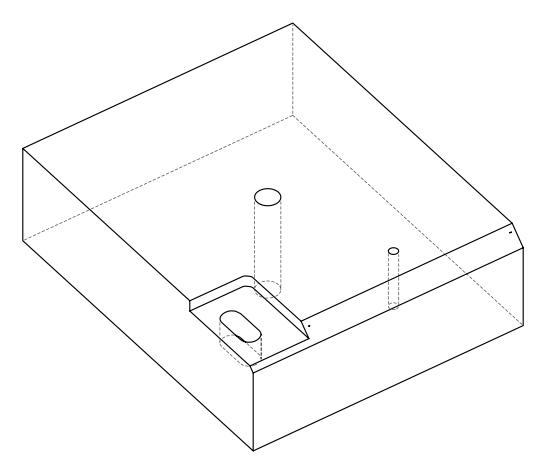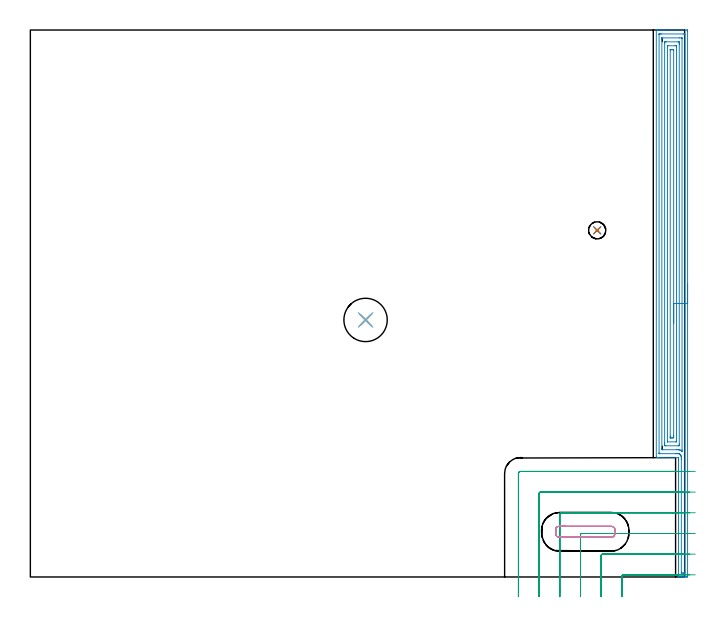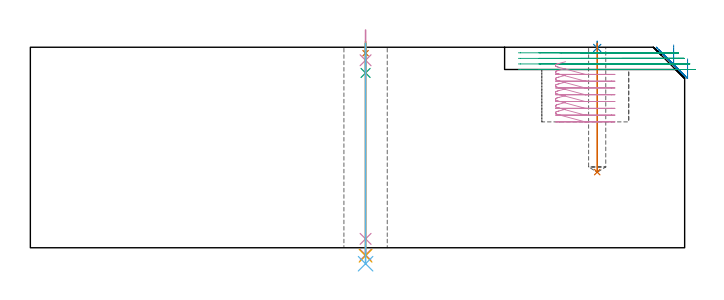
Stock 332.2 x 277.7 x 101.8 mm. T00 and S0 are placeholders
(PLAN: 10 operations, 7 tool changes, 20.6 min)
(1 SPOT_DRILL | STEP1HOLE | NXT0321_9005460120000 | 0.05 min | 182 mm3)
(2 SPOT_DRILL_1 | STEP1POCKET | NXT0321_9005460120000 | 0.03 min | 1 mm3)
(3 DRILL_BLIND_HOLE_INTO_CENTER | STEP1HOLE | UGT0301_203 | 0.06 min | 551 mm3)
(4 GUN_DRILL_THROUGH_HOLE | STEP1HOLE | UGT0307_006 | 0.55 min | 5773 mm3)
(5 DRILL_TO_ENLARGE_THROUGH_HOLE | STEP1HOLE | NXT0301_104 | 0.43 min | 9136 mm3)
(6 DRILL_TO_ENLARGE_THROUGH_HOLE_1 | STEP1HOLE | UGT0301_053 | 0.45 min | 23019 mm3)
(7 DRILL_BLIND_HOLE_INTO_CENTER_1 | STEP1POCKET | UGT0301_203 | 0.26 min | 3649 mm3)
(8 AREA_MILL | FG_CHAMFER_SURFACE | UGT0205_001 | 11.68 min | 34881 mm3)
(9 MILL_CORNER_NOTCH_RECTANGULAR | CORNER_NOTCH_RECTANGULAR | UGT0201_132 | Follow Part, ap 3.5, ae 75% | 5.16 min | 55645 mm3)
(10 MILL_RECTANGULAR_POCKET | POCKET_RECTANGULAR_STRAIGHT | UGT0201_132 | Follow Part, ap 3.5, ae 75% | 1.92 min | 21110 mm3)
(TOOL NXT0321_9005460120000 | NC Spot Drill, 142deg, 12mm, Carbide, Uncoated | D12 PA142 FL30 Z2)
(TOOL UGT0301_203 | Twist Drill 8.7 mm | D8.7 PA118 FL80 Z2)
(TOOL UGT0307_006 | Gun Drill 9 mm | D9 PA130 FL24 Z1)
(TOOL NXT0301_104 | Carbide Drill 14mm [860.1-1400-112A1-MM 2214] | D14 PA140 FL123 Z2)
(TOOL UGT0301_053 | Twist Drill 22 mm | D22 PA118 FL150 Z2)
(TOOL UGT0205_001 | Chamfer Mill 20 x 3 x 45 deg. | D20 FL50 Z2)
(TOOL UGT0201_132 | Carbide End Mill 14.0 | D14 FL30 Z4)
(OP 1 SPOT_DRILL)
G17 G21 G94 G90
T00 M6
G54
G17 G0 G90 X170.2 Y130.5 S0 M3
G43 Z111.8 H0
G94 G81 G98 Z98.8 F250. R104.8
G80
M5
M2
(OP 2 SPOT_DRILL_1)
G17 G21 G94 G90
T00 M6
G54
G17 G0 G90 X287.8 Y176. S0 M3
G43 Z111.8 H0
G94 G81 G98 Z101.426 F250. R104.8
G80
M5
M2
(OP 3 DRILL_BLIND_HOLE_INTO_CENTER)
G17 G21 G94 G90
T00 M6
G54
G17 G0 G90 X170.2 Y130.5 S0 M3
G43 Z111.8 H0
G94 G81 G98 Z88.75 F250. R103.8
G80
M5
M2
(OP 4 GUN_DRILL_THROUGH_HOLE)
G17 G21 G94 G90
T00 M6
G54
G17 G0 G90 X170.2 Y130.5 M8
G43 Z111.8 H0
Z110.571
S716 M3
G94 G1 Z95.202 F125. M26
G4 X.084
Z4.5 F250.
G4 X.084
Z-3.598 F125.
G4 X.084
M5
M9
G0 Z110.571
Z111.8
M2
(OP 5 DRILL_TO_ENLARGE_THROUGH_HOLE)
G17 G21 G94 G90
T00 M6
G54
G17 G0 G90 X170.2 Y130.5 S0 M3
G43 Z111.8 H1
G94 G73 G98 Z-4.048 F250. Q13.231 R103.8
G80
M5
M2
(OP 6 DRILL_TO_ENLARGE_THROUGH_HOLE_1)
G17 G21 G94 G90
T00 M6
G54
G17 G0 G90 X170.2 Y130.5 S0 M3
G43 Z111.8 H0
G94 G73 G98 Z-8.109 F250. Q21.982 R103.8
G80
M5
M2
(OP 7 DRILL_BLIND_HOLE_INTO_CENTER_1)
G17 G21 G94 G90
T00 M6
G54
G17 G0 G90 X287.8 Y176. S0 M3
G43 Z111.8 H0
G94 G81 G98 Z38.4 F250. R103.8
G80
M5
M2
(OP 8 AREA_MILL)
G17 G21 G94 G90
T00 M6
G54
G17 G0 G90 X333.7 Y148.85 S1061 M3
G43 Z111.8 H0
Z95.9
G94 G1 Y148.812 Z95.028 F250.
Y148.698 Z94.164
Y148.509 Z93.312
Y148.247 Z92.48
Y147.913 Z91.674
Y147.51 Z90.9
Y147.042 Z90.164
Y146.51 Z89.472
Y145.921 Z88.829
Y145.278 Z88.24
Y144.586 Z87.709
Y143.85 Z87.24
Y143.076 Z86.837
Y142.27 Z86.503
Y141.438 Z86.241
Y140.586 Z86.052
Y139.722 Z85.938
Y138.85 Z85.9
Y1.03
X333.699 Y0.598 Z85.901
X333.694 Y0.144 Z85.902
X333.691 Y0.009 Z85.905
X333.245 Y0. Z86.35
X332.954 Z86.64
X332.363 Z87.231
X331.782 Z87.814
X331.481 Z88.115
X330.901 Z88.696
X330.599 Z88.996
X329.997 Z89.602
X329.522 Z90.077
X329.158 Y0.007 Z90.434
X329.103 Y0.01 Z90.488
X329.1 Y0.152 Z90.5
Y59.805
X329.099 Y59.807 Z90.497
Y59.81 Z90.494
Y59.813 Z90.495
X329.1 Y59.825 Z90.5
X329.099 Y60.359 Z90.499
X329.1 Y60.6 Z90.5
X320.901 Z98.695
X319.137 Z100.458
X318.328 Z101.272
X318.218 Z101.382
X317.806 Y60.607 Z101.785
X317.803 Y60.608 Z101.789
X317.8 Y60.802 Z101.8
Y60.805
X317.806 Y277.621 Z101.794
X317.825 Y277.69 Z101.774
X318.043 Y277.7 Z101.556
X318.111 Z101.488
X318.534 Z101.065
X319.137 Z100.458
X321.202 Z98.396
X321.782 Z97.812
X322.374 Z97.222
X333.245 Z86.352
X333.538 Y277.697 Z86.059
X333.692 Y277.69 Z85.906
X333.699 Y277.534 Z85.899
X333.7 Y277.102 Z85.9
Y138.85
X332.286 Z87.314
X332.285 Y2.179 Z87.315
X332.284 Y2.077 Z87.316
X332.281 Y2.027 Z87.319
X332.28 Y2.011 Z87.32
X332.237 Y2.009 Z87.363
X331.858 Y2.001 Z87.742
X331.481 Y2. Z88.119
X330.976 Y2.001 Z88.624
X330.599 Y2.007 Z89.001
X330.547 Y2.01 Z89.053
X330.521 Y2.017 Z89.079
X330.515 Y2.382 Z89.085
X330.514 Y59.553 Z89.086
X330.512 Y60.359 Z89.088
X330.511 Y60.448 Z89.089
X330.496 Y60.852 Z89.104
X330.47 Y61.057 Z89.13
X330.43 Y61.251 Z89.17
X330.357 Y61.496 Z89.243
X330.264 Y61.718 Z89.336
X330.159 Y61.91 Z89.441
X329.99 Y62.143 Z89.61
X329.856 Y62.278 Z89.744
X329.718 Y62.388 Z89.882
X329.539 Y62.491 Z90.061
X329.293 Y62.573 Z90.307
X328.836 Y62.59 Z90.764
X328.386 Y62.598 Z91.214
X327.954 Y62.599 Z91.646
X327.502 Y62.6 Z92.098
X319.566 Z100.034
X319.319 Y62.602 Z100.281
X319.281 Y62.604 Z100.319
X319.242 Y62.61 Z100.358
X319.221 Y62.616 Z100.379
X319.215 Y63.035 Z100.385
X319.221 Y275.52 Z100.379
X319.222 Y275.621 Z100.378
X319.225 Y275.67 Z100.375
X319.226 Y275.687 Z100.374
X319.264 Y275.69 Z100.336
X319.643 Y275.698 Z99.957
X320.019 Y275.7 Z99.581
X320.523 Z99.077
X331.481 Y275.699 Z88.119
X331.988 Y275.697 Z87.612
X332.187 Y275.69 Z87.413
X332.279 Y275.681 Z87.321
X332.284 Y275.397 Z87.316
X332.285 Y275.318 Z87.315
X332.286 Y138.85 Z87.314
X330.872 Z88.728
X330.871 Y64.543 Z88.729
X330.87 Y63.927 Z88.73
X330.869 Y63.8 Z88.731
X330.867 Y63.761 Z88.733
X330.864 Y63.738 Z88.736
X330.802 Y63.797 Z88.798
X330.666 Y63.927 Z88.934
X330.599 Y63.983 Z89.001
X330.329 Y64.2 Z89.271
X330.053 Y64.354 Z89.547
X329.907 Y64.421 Z89.693
X329.718 Y64.484 Z89.882
X329.396 Y64.567 Z90.204
X329.064 Y64.588 Z90.536
X328.836 Y64.592 Z90.764
X328.171 Y64.599 Z91.429
X321.116 Y64.601 Z98.484
X320.901 Y64.604 Z98.699
X320.685 Y64.61 Z98.915
X320.635 Y64.614 Z98.965
X320.633 Y64.654 Z98.967
X320.63 Y64.727 Z98.97
X320.629 Y64.818 Z98.971
Y65.093
X320.635 Y272.911 Z98.965
X320.639 Y273.534 Z98.961
X320.641 Y273.667 Z98.959
X320.644 Y273.69 Z98.956
X320.682 Y273.694 Z98.918
X320.738 Y273.699 Z98.862
X329.554 Y273.7 Z90.046
X330.436 Z89.164
X330.599 Y273.698 Z89.001
X330.764 Y273.693 Z88.836
X330.865 Y273.689 Z88.735
X330.867 Y273.625 Z88.733
X330.869 Y273.534 Z88.731
X330.871 Y273.259 Z88.729
X330.872 Y138.85 Z88.728
X329.457 Z90.143
Y67.494
X329.454 Y66.869 Z90.146
X329.45 Y66.602 Z90.15
X328.838 Y66.6 Z90.762
X322.666 Z96.934
X322.05 Y66.602 Z97.55
X322.044 Y67.229 Z97.556
X322.043 Y67.494 Z97.557
Y68.123
X322.049 Y270.858 Z97.551
X322.052 Y271.477 Z97.548
X322.055 Y271.678 Z97.545
X322.248 Y271.69 Z97.352
X322.664 Y271.699 Z96.936
X322.713 Y271.7 Z96.887
X328.886 Z90.714
X329.261 Y271.695 Z90.339
X329.443 Y271.69 Z90.157
X329.45 Y271.588 Z90.15
X329.456 Y271.123 Z90.144
X329.457 Y270.858 Z90.143
Y270.23
Y138.85
X328.043 Z91.557
X328.042 Y69.099 Z91.558
X328.039 Y68.919 Z91.561
X328.031 Y68.61 Z91.569
X327.954 Y68.606 Z91.646
X327.742 Y68.601 Z91.858
X323.501 Z96.099
X323.477 Y68.605 Z96.123
X323.47 Y68.608 Z96.13
X323.464 Y68.652 Z96.136
X323.459 Y69.009 Z96.141
X323.457 Y69.189 Z96.143
Y69.368
X323.463 Y269.242 Z96.137
X323.467 Y269.41 Z96.133
X323.475 Y269.69 Z96.125
X323.546 Y269.694 Z96.054
X323.809 Y269.699 Z95.791
X327.336 Y269.7 Z92.264
X327.954 Y269.693 Z91.646
X328.036 Y269.69 Z91.564
X328.041 Y269.343 Z91.559
X328.043 Y269.164 Z91.557
Y138.85
X326.629 Z92.971
Y71.954
X326.628 Y71.512 Z92.972
X326.625 Y71.062 Z92.975
X326.622 Y70.626 Z92.978
X326.191 Y70.61 Z93.409
X325.764 Y70.602 Z93.836
X325.309 Y70.601 Z94.291
X324.882 Y70.602 Z94.718
X324.876 Y70.608 Z94.724
X324.874 Y70.61 Z94.726
X324.872 Y71.062 Z94.728
Y71.505
X324.878 Y267.509 Z94.722
X324.879 Y267.618 Z94.721
X324.882 Y267.672 Z94.718
X324.884 Y267.69 Z94.716
X324.909 Y267.695 Z94.691
X325.309 Y267.698 Z94.291
X325.786 Y267.7 Z93.814
X326.191 Y267.697 Z93.409
X326.595 Y267.692 Z93.005
X326.618 Y267.69 Z92.982
X326.622 Y267.678 Z92.978
X326.625 Y267.634 Z92.975
X326.628 Y267.556 Z92.972
X326.629 Y267.438 Z92.971
Y267.29
Y138.85
Y137.978 Z93.009
Y137.114 Z93.123
Y136.262 Z93.312
Y135.43 Z93.574
Y134.624 Z93.908
Y133.85 Z94.311
Y133.114 Z94.78
Y132.422 Z95.311
Y131.779 Z95.9
Y131.19 Z96.543
Y130.658 Z97.235
Y130.19 Z97.971
Y129.787 Z98.745
Y129.453 Z99.551
Y129.191 Z100.383
Y129.002 Z101.235
Y128.888 Z102.1
Y128.85 Z102.971
G0 Z111.8
M5
M2
(OP 9 MILL_CORNER_NOTCH_RECTANGULAR)
G17 G21 G94 G90
T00 M6
G54
G17 G0 G90 X329.125 Y1.1 S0 M3
G43 Z111.8 H0
Z98.975
G94 G1 X326.125 F250.
X300.995 F500.
G3 X300.3 Y0.405 R0.7
G1 Y-7.
Y-10. F250.
G0 Z111.8
X329.125 Y11.6
Z98.975
G1 X326.125
X290.496 F500.
G3 X289.8 Y10.904 R0.7
G1 Y-7.
Y-10. F250.
G0 Z111.8
X329.125 Y22.1
Z98.975
G1 X326.125
X279.996 F500.
G3 X279.3 Y21.404 R0.7
G1 Y-7.
Y-10. F250.
G0 Z111.8
X329.125 Y32.6
Z98.975
G1 X326.125
X269.496 F500.
G3 X268.8 Y31.904 R0.7
G1 Y-7.
Y-10. F250.
G0 Z111.8
X329.125 Y43.1
Z98.975
G1 X326.125
X258.996 F500.
G3 X258.3 Y42.404 R0.7
G1 Y-7.
Y-10. F250.
G0 Z111.8
X329.125 Y53.6
Z98.975
G1 X326.125
X248.9 F500.
G3 X247.8 Y52.5 R1.1
G1 Y-7.
Y-10. F250.
G0 Z111.8
X331.95 Y1.1
Z96.15
G1 X328.95
X300.995 F500.
G3 X300.3 Y0.405 R0.7
G1 Y-7.
Y-10. F250.
G0 Z111.8
X331.95 Y11.6
Z96.15
G1 X328.95
X290.496 F500.
G3 X289.8 Y10.904 R0.7
G1 Y-7.
Y-10. F250.
G0 Z111.8
X331.95 Y22.1
Z96.15
G1 X328.95
X279.996 F500.
G3 X279.3 Y21.404 R0.7
G1 Y-7.
Y-10. F250.
G0 Z111.8
X331.95 Y32.6
Z96.15
G1 X328.95
X269.496 F500.
G3 X268.8 Y31.904 R0.7
G1 Y-7.
Y-10. F250.
G0 Z111.8
X331.95 Y43.1
Z96.15
G1 X328.95
X258.996 F500.
G3 X258.3 Y42.404 R0.7
G1 Y-7.
Y-10. F250.
G0 Z111.8
X331.95 Y53.6
Z96.15
G1 X328.95
X248.9 F500.
G3 X247.8 Y52.5 R1.1
G1 Y-7.
Y-10. F250.
G0 Z111.8
X334.772 Y1.1
Z93.325
G1 X331.772
X300.995 F500.
G3 X300.3 Y0.405 R0.7
G1 Y-7.
Y-10. F250.
G0 Z111.8
X334.775 Y11.6
Z93.325
G1 X331.775
X290.496 F500.
G3 X289.8 Y10.904 R0.7
G1 Y-7.
Y-10. F250.
G0 Z111.8
X334.775 Y22.1
Z93.325
G1 X331.775
X279.996 F500.
G3 X279.3 Y21.404 R0.7
G1 Y-7.
Y-10. F250.
G0 Z111.8
X334.775 Y32.6
Z93.325
G1 X331.775
X269.496 F500.
G3 X268.8 Y31.904 R0.7
G1 Y-7.
Y-10. F250.
G0 Z111.8
X334.775 Y43.1
Z93.325
G1 X331.775
X258.996 F500.
G3 X258.3 Y42.404 R0.7
G1 Y-7.
Y-10. F250.
G0 Z111.8
X334.775 Y53.6
Z93.325
G1 X331.775
X248.9 F500.
G3 X247.8 Y52.5 R1.1
G1 Y-7.
Y-10. F250.
G0 Z111.8
X337.595 Y1.1
Z90.5
G1 X334.595
X300.995 F500.
G3 X300.3 Y0.405 R0.7
G1 Y-7.
Y-10. F250.
G0 Z111.8
X337.599 Y11.6
Z90.5
G1 X334.599
X290.496 F500.
G3 X289.8 Y10.904 R0.7
G1 Y-7.
Y-10. F250.
G0 Z111.8
X337.599 Y22.1
Z90.5
G1 X334.599
X279.996 F500.
G3 X279.3 Y21.404 R0.7
G1 Y-7.
Y-10. F250.
G0 Z111.8
X337.599 Y32.6
Z90.5
G1 X334.599
X269.496 F500.
G3 X268.8 Y31.904 R0.7
G1 Y-7.
Y-10. F250.
G0 Z111.8
X337.599 Y43.1
Z90.5
G1 X334.599
X258.996 F500.
G3 X258.3 Y42.404 R0.7
G1 Y-7.
Y-10. F250.
G0 Z111.8
X337.599 Y53.6
Z90.5
G1 X334.599
X248.9 F500.
G3 X247.8 Y52.5 R1.1
G1 Y-7.
Y-10. F250.
G0 Z111.8
M5
M2
(OP 10 MILL_RECTANGULAR_POCKET)
G17 G21 G94 G90
T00 M6
G54
G17 G0 G90 X271.743 Y25.7 S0 M3
G43 Z111.8 H0
Z94.464
G94 G1 X268.366 Z93.559 F250.
X268.005 Y25.636 Z93.46
X267.665 Y25.5 Z93.362
X267.36 Y25.299 Z93.264
X267.101 Y25.04 Z93.166
X266.9 Y24.735 Z93.068
X266.764 Y24.395 Z92.97
X266.7 Y24.034 Z92.872
Y21.866 Z92.291
X266.764 Y21.505 Z92.193
X266.9 Y21.165 Z92.095
X267.101 Y20.86 Z91.997
X267.36 Y20.601 Z91.899
X267.665 Y20.4 Z91.801
X268.005 Y20.264 Z91.702
X268.366 Y20.2 Z91.604
X268.5 Z91.568
X281.75 Z88.018
X295. F500.
G3 X296.8 Y22. R1.8
G1 Y23.9
G3 X295. Y25.7 R1.8
G1 X268.5
G3 X266.7 Y23.9 R1.8
G1 Y22.
G3 X268.5 Y20.2 R1.8
G1 X281.75
X282.75
G0 X271.743 Y25.7 Z91.018
G1 X268.366 Z90.113 F250.
X268.005 Y25.636 Z90.015
X267.665 Y25.5 Z89.917
X267.36 Y25.299 Z89.819
X267.101 Y25.04 Z89.721
X266.9 Y24.735 Z89.623
X266.764 Y24.395 Z89.525
X266.7 Y24.034 Z89.427
Y21.866 Z88.845
X266.764 Y21.505 Z88.747
X266.9 Y21.165 Z88.649
X267.101 Y20.86 Z88.551
X267.36 Y20.601 Z88.453
X267.665 Y20.4 Z88.355
X268.005 Y20.264 Z88.257
X268.366 Y20.2 Z88.159
X268.5 Z88.123
X281.75 Z84.573
X295. F500.
G3 X296.8 Y22. R1.8
G1 Y23.9
G3 X295. Y25.7 R1.8
G1 X268.5
G3 X266.7 Y23.9 R1.8
G1 Y22.
G3 X268.5 Y20.2 R1.8
G1 X281.75
X282.75
G0 X271.743 Y25.7 Z87.573
G1 X268.366 Z86.668 F250.
X268.005 Y25.636 Z86.57
X267.665 Y25.5 Z86.471
X267.36 Y25.299 Z86.373
X267.101 Y25.04 Z86.275
X266.9 Y24.735 Z86.177
X266.764 Y24.395 Z86.079
X266.7 Y24.034 Z85.981
Y21.866 Z85.4
X266.764 Y21.505 Z85.302
X266.9 Y21.165 Z85.204
X267.101 Y20.86 Z85.106
X267.36 Y20.601 Z85.008
X267.665 Y20.4 Z84.91
X268.005 Y20.264 Z84.812
X268.366 Y20.2 Z84.714
X268.5 Z84.678
X281.75 Z81.127
X295. F500.
G3 X296.8 Y22. R1.8
G1 Y23.9
G3 X295. Y25.7 R1.8
G1 X268.5
G3 X266.7 Y23.9 R1.8
G1 Y22.
G3 X268.5 Y20.2 R1.8
G1 X281.75
X282.75
G0 X271.743 Y25.7 Z84.127
G1 X268.366 Z83.222 F250.
X268.005 Y25.636 Z83.124
X267.665 Y25.5 Z83.026
X267.36 Y25.299 Z82.928
X267.101 Y25.04 Z82.83
X266.9 Y24.735 Z82.732
X266.764 Y24.395 Z82.634
X266.7 Y24.034 Z82.536
Y21.866 Z81.955
X266.764 Y21.505 Z81.857
X266.9 Y21.165 Z81.758
X267.101 Y20.86 Z81.66
X267.36 Y20.601 Z81.562
X267.665 Y20.4 Z81.464
X268.005 Y20.264 Z81.366
X268.366 Y20.2 Z81.268
X268.5 Z81.232
X281.75 Z77.682
X295. F500.
G3 X296.8 Y22. R1.8
G1 Y23.9
G3 X295. Y25.7 R1.8
G1 X268.5
G3 X266.7 Y23.9 R1.8
G1 Y22.
G3 X268.5 Y20.2 R1.8
G1 X281.75
X282.75
G0 X271.743 Y25.7 Z80.682
G1 X268.366 Z79.777 F250.
X268.005 Y25.636 Z79.679
X267.665 Y25.5 Z79.581
X267.36 Y25.299 Z79.483
X267.101 Y25.04 Z79.384
X266.9 Y24.735 Z79.286
X266.764 Y24.395 Z79.188
X266.7 Y24.034 Z79.09
Y21.866 Z78.509
X266.764 Y21.505 Z78.411
X266.9 Y21.165 Z78.313
X267.101 Y20.86 Z78.215
X267.36 Y20.601 Z78.117
X267.665 Y20.4 Z78.019
X268.005 Y20.264 Z77.921
X268.366 Y20.2 Z77.823
X268.5 Z77.787
X281.75 Z74.236
X295. F500.
G3 X296.8 Y22. R1.8
G1 Y23.9
G3 X295. Y25.7 R1.8
G1 X268.5
G3 X266.7 Y23.9 R1.8
G1 Y22.
G3 X268.5 Y20.2 R1.8
G1 X281.75
X282.75
G0 X271.743 Y25.7 Z77.236
G1 X268.366 Z76.331 F250.
X268.005 Y25.636 Z76.233
X267.665 Y25.5 Z76.135
X267.36 Y25.299 Z76.037
X267.101 Y25.04 Z75.939
X266.9 Y24.735 Z75.841
X266.764 Y24.395 Z75.743
X266.7 Y24.034 Z75.645
Y21.866 Z75.064
X266.764 Y21.505 Z74.966
X266.9 Y21.165 Z74.868
X267.101 Y20.86 Z74.769
X267.36 Y20.601 Z74.671
X267.665 Y20.4 Z74.573
X268.005 Y20.264 Z74.475
X268.366 Y20.2 Z74.377
X268.5 Z74.341
X281.75 Z70.791
X295. F500.
G3 X296.8 Y22. R1.8
G1 Y23.9
G3 X295. Y25.7 R1.8
G1 X268.5
G3 X266.7 Y23.9 R1.8
G1 Y22.
G3 X268.5 Y20.2 R1.8
G1 X281.75
X282.75
G0 X271.743 Y25.7 Z73.791
G1 X268.366 Z72.886 F250.
X268.005 Y25.636 Z72.788
X267.665 Y25.5 Z72.69
X267.36 Y25.299 Z72.592
X267.101 Y25.04 Z72.494
X266.9 Y24.735 Z72.395
X266.764 Y24.395 Z72.297
X266.7 Y24.034 Z72.199
Y21.866 Z71.618
X266.764 Y21.505 Z71.52
X266.9 Y21.165 Z71.422
X267.101 Y20.86 Z71.324
X267.36 Y20.601 Z71.226
X267.665 Y20.4 Z71.128
X268.005 Y20.264 Z71.03
X268.366 Y20.2 Z70.932
X268.5 Z70.896
X281.75 Z67.345
X295. F500.
G3 X296.8 Y22. R1.8
G1 Y23.9
G3 X295. Y25.7 R1.8
G1 X268.5
G3 X266.7 Y23.9 R1.8
G1 Y22.
G3 X268.5 Y20.2 R1.8
G1 X281.75
X282.75
G0 X271.743 Y25.7 Z70.345
G1 X268.366 Z69.44 F250.
X268.005 Y25.636 Z69.342
X267.665 Y25.5 Z69.244
X267.36 Y25.299 Z69.146
X267.101 Y25.04 Z69.048
X266.9 Y24.735 Z68.95
X266.764 Y24.395 Z68.852
X266.7 Y24.034 Z68.754
Y21.866 Z68.173
X266.764 Y21.505 Z68.075
X266.9 Y21.165 Z67.977
X267.101 Y20.86 Z67.879
X267.36 Y20.601 Z67.781
X267.665 Y20.4 Z67.682
X268.005 Y20.264 Z67.584
X268.366 Y20.2 Z67.486
X268.5 Z67.45
X281.75 Z63.9
X295. F500.
G3 X296.8 Y22. R1.8
G1 Y23.9
G3 X295. Y25.7 R1.8
G1 X268.5
G3 X266.7 Y23.9 R1.8
G1 Y22.
G3 X268.5 Y20.2 R1.8
G1 X281.75
X282.75
G0 Z111.8
M5
M2
